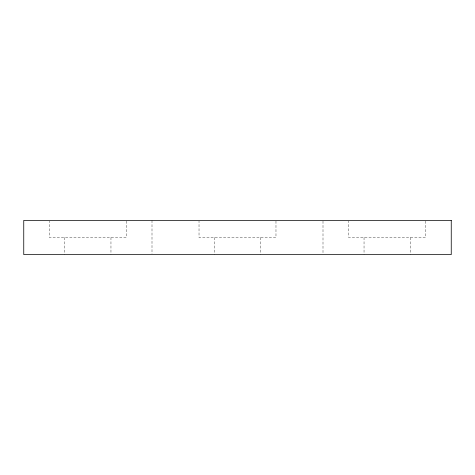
<?xml version="1.0" encoding="UTF-8"?>
<svg xmlns="http://www.w3.org/2000/svg" width="475" height="475" viewBox="0 0 475 475"><rect width="100%" height="100%" fill="white"/><g stroke="black" fill="none" stroke-linecap="round" stroke-linejoin="round"><path stroke-width="0.36" stroke-dasharray="2.38 1.78" d="M425.6 221.112L425.6 237.5L348.65 237.5L348.65 221.112M410.21 237.5L410.21 254.6M364.04 237.5L364.04 254.6M323 221.13L323 253.87M275.975 221.112L275.975 237.5L199.025 237.5L199.025 221.112M260.585 237.5L260.585 254.6M214.415 237.5L214.415 254.6M152 220.4L152 253.87M126.35 221.112L126.35 237.5L49.4 237.5L49.4 221.112M110.96 237.5L110.96 254.6M64.79 237.5L64.79 254.6"/><path stroke-width="0.71" d="M451.25 220.4L23.75 220.4L23.75 254.6L451.25 254.6L451.25 220.4"/></g></svg>
